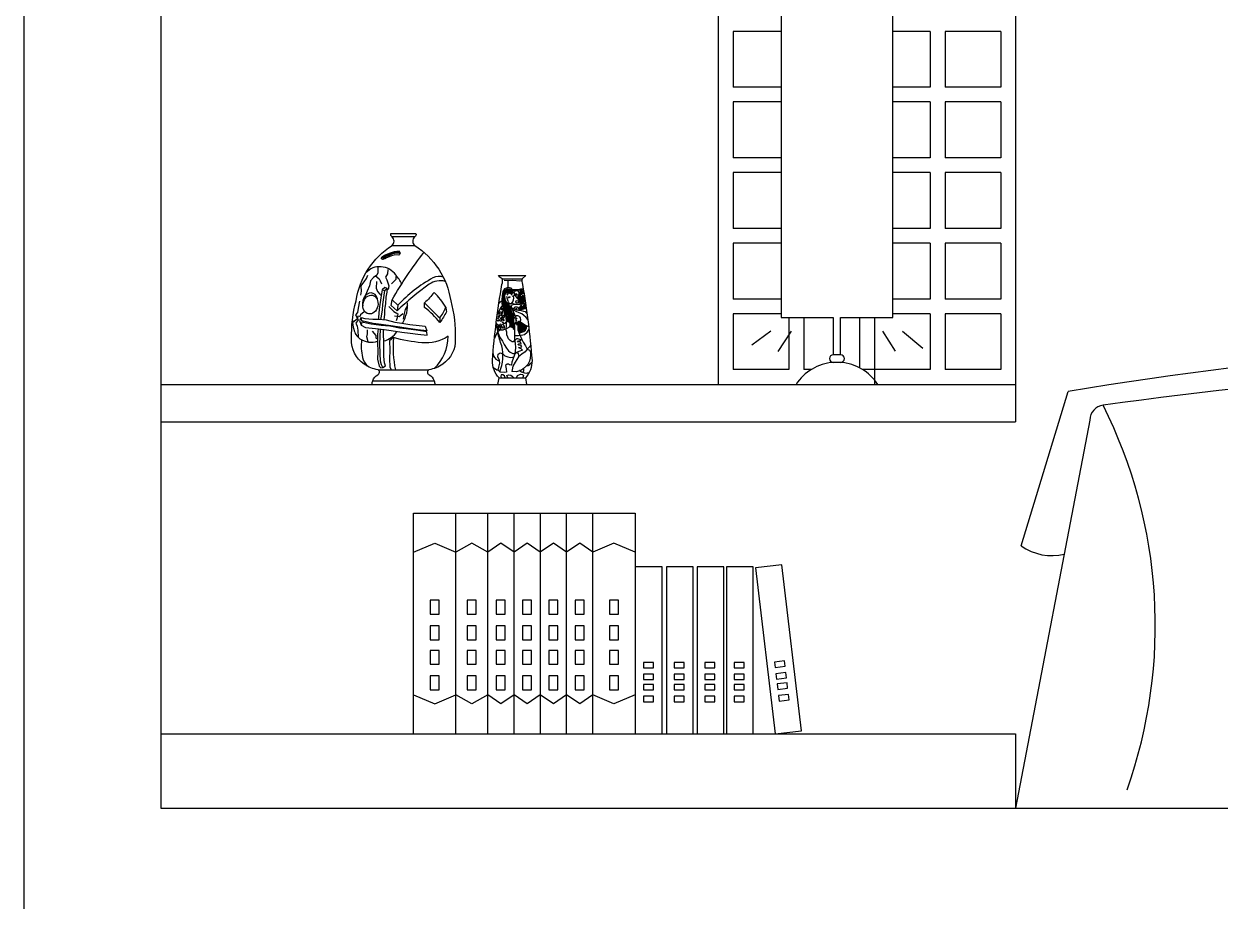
# Model space of a CAD drawing. Header units: inches. Extents: x 3 to 45, y 10.7 to 35.5.
# Drawn here: x 37.876 to 39.485, y 17.432 to 18.612 of the extents above; entities that cross this region are included whole.
import ezdxf

# ---------------------------------------------------------------- set-up
doc = ezdxf.new("R2010")
doc.units = ezdxf.units.IN
doc.header["$MEASUREMENT"] = 0
for name, color, linetype in [('02', 2, 'Continuous'), ('1', 1, 'Continuous'), ('4', 4, 'Continuous'), ('8', 8, 'Continuous')]:
    doc.layers.add(name, color=color, linetype=linetype)

msp = doc.modelspace()

# ---------------------------------------------------------------- hatches: boundary and pattern name
at = {"layer": '8'}
h = msp.add_hatch(dxfattribs=at)
h.set_pattern_fill('ANSI31', color=256, scale=0.01, style=0)
h.set_pattern_definition([(45, (33.8425965, 16.5480161), (-0.00088388348, 0.00088388348), [])])
h.paths.add_polyline_path([(38.3805, 18.3064), (38.3737, 18.3056), (38.367, 18.3035), (38.3606, 18.3009), (38.3577, 18.2986), (38.3593, 18.2976), (38.3623, 18.2994), (38.3664, 18.3008), (38.372, 18.3035), (38.3762, 18.3041), (38.3801, 18.3042), (38.382, 18.3041)])

# ---------------------------------------------------------------- linework, layer by layer
at = {"layer": '02'}
for p, q in [((38.8098, 19.8572), (38.8098, 18.1272)), ((38.8298, 18.6022), (38.8298, 18.5272)), ((38.8944, 18.6022), (38.8298, 18.6022)), ((39.0948, 18.6022), (39.0444, 18.6022)), ((39.0948, 18.6022), (39.0948, 18.5272)), ((39.1898, 18.6022), (39.1148, 18.6022)), ((39.1148, 18.6022), (39.1148, 18.5272)), ((39.1898, 18.6022), (39.1898, 18.5272)), ((38.8944, 18.5272), (38.8298, 18.5272)), ((39.0948, 18.5272), (39.0444, 18.5272)), ((39.1898, 18.5272), (39.1148, 18.5272)), ((38.8944, 18.5072), (38.8298, 18.5072)), ((38.8298, 18.5072), (38.8298, 18.4322)), ((39.0948, 18.5072), (39.0444, 18.5072)), ((39.0948, 18.5072), (39.0948, 18.4322)), ((39.1898, 18.5072), (39.1148, 18.5072)), ((39.1148, 18.5072), (39.1148, 18.4322)), ((39.1898, 18.5072), (39.1898, 18.4322)), ((38.8944, 18.4322), (38.8298, 18.4322)), ((39.0948, 18.4322), (39.0444, 18.4322)), ((39.1898, 18.4322), (39.1148, 18.4322)), ((38.8298, 18.4122), (38.8298, 18.3372)), ((38.8944, 18.4122), (38.8298, 18.4122)), ((39.0948, 18.4122), (39.0444, 18.4122)), ((39.0948, 18.4122), (39.0948, 18.3372)), ((39.1148, 18.4122), (39.1148, 18.3372)), ((39.1898, 18.4122), (39.1148, 18.4122)), ((39.1898, 18.4122), (39.1898, 18.3372)), ((38.8944, 18.3372), (38.8298, 18.3372)), ((39.0948, 18.3372), (39.0444, 18.3372)), ((39.1898, 18.3372), (39.1148, 18.3372)), ((38.3711, 18.3141), (38.4014, 18.3141)), ((38.8944, 18.3172), (38.8298, 18.3172)), ((38.8298, 18.3172), (38.8298, 18.2422)), ((39.0948, 18.3172), (39.0444, 18.3172)), ((39.0948, 18.3172), (39.0948, 18.2422)), ((39.1898, 18.3172), (39.1148, 18.3172)), ((39.1148, 18.3172), (39.1148, 18.2422)), ((39.1898, 18.3172), (39.1898, 18.2422)), ((38.5191, 18.2695), (38.546, 18.2695)), ((38.3696, 18.2333), (38.371, 18.2411)), ((38.3789, 18.2337), (38.3778, 18.2264)), ((38.8944, 18.2422), (38.8298, 18.2422)), ((39.0948, 18.2422), (39.0444, 18.2422)), ((39.1898, 18.2422), (39.1148, 18.2422)), ((38.435, 18.2167), (38.4353, 18.2105)), ((38.8298, 18.2222), (38.8298, 18.1472)), ((38.8944, 18.2222), (38.8298, 18.2222)), ((38.9048, 18.2172), (38.9048, 18.1472)), ((38.9248, 18.2172), (38.9248, 18.1472)), ((38.9998, 18.2172), (38.9998, 18.1497)), ((39.0198, 18.2172), (39.0198, 18.1272)), ((39.0948, 18.2222), (39.0444, 18.2222)), ((39.0948, 18.2222), (39.0948, 18.1472)), ((39.1898, 18.2222), (39.1148, 18.2222)), ((39.1148, 18.2222), (39.1148, 18.1472)), ((39.1898, 18.2222), (39.1898, 18.1472)), ((38.8806, 18.1988), (38.8547, 18.18)), ((38.9079, 18.1988), (38.89, 18.1714)), ((39.0308, 18.1988), (39.0478, 18.1721)), ((39.0578, 18.1988), (39.0848, 18.1761)), ((38.3521, 18.1471), (38.4204, 18.1471)), ((38.5149, 18.1361), (38.5503, 18.1361)), ((38.9048, 18.1472), (38.8298, 18.1472)), ((38.9347, 18.1472), (38.9248, 18.1472)), ((39.0948, 18.1472), (39.0042, 18.1472)), ((39.1898, 18.1472), (39.1148, 18.1472)), ((38.3451, 18.1323), (38.4274, 18.1323)), ((38.7345, 17.8819), (38.6989, 17.8819)), ((38.7345, 17.6572), (38.7345, 17.8819)), ((38.7402, 17.8819), (38.7402, 17.6572)), ((38.7759, 17.8819), (38.7402, 17.8819)), ((38.7759, 17.6572), (38.7759, 17.8819)), ((38.8172, 17.8819), (38.7815, 17.8819)), ((38.7815, 17.8819), (38.7815, 17.6572)), ((38.8172, 17.6572), (38.8172, 17.8819)), ((38.821, 17.8819), (38.821, 17.6572)), ((38.8567, 17.8819), (38.821, 17.8819)), ((38.8567, 17.6572), (38.8567, 17.8819)), ((38.8954, 17.8846), (38.86, 17.8804)), ((38.86, 17.8804), (38.8865, 17.6572)), ((38.9219, 17.6614), (38.8954, 17.8846)), ((38.8865, 17.6572), (38.9219, 17.6614))]:
    msp.add_line(p, q, dxfattribs=at)
for points in [[(38.3442, 18.1272, -0.162457), (38.3451, 18.1323, -0.183116), (38.3516, 18.1404, 0.616492), (38.3521, 18.1471, -0.126902), (38.3334, 18.1546, -0.260669), (38.3165, 18.1884, -0.072495), (38.3226, 18.2399, -0.217935), (38.3711, 18.3141, 0.458399), (38.3709, 18.3256, -0.293973), (38.3694, 18.3304), (38.4031, 18.3304, -0.293973), (38.4015, 18.3256, 0.458399), (38.4014, 18.3141, -0.217935), (38.4498, 18.2399, -0.072495), (38.456, 18.1884, -0.260669), (38.4391, 18.1546, -0.126902), (38.4204, 18.1471, 0.616492), (38.4209, 18.1404, -0.183116), (38.4274, 18.1323, -0.162457), (38.4283, 18.1272)], [(38.4399, 18.2714, 0.221255), (38.4258, 18.2705, 0.082416), (38.3789, 18.2337), (38.371, 18.2411, -0.034732), (38.4139, 18.3048)], [(38.3841, 18.2626, 0.047113), (38.376, 18.2745, 0.21528), (38.3562, 18.2856, 0.241002), (38.3357, 18.2773, 0.241002)], [(38.4425, 18.2658, 0.228494), (38.421, 18.2621, 0.034816), (38.3778, 18.2264), (38.3696, 18.2333)], [(38.5133, 18.1272), (38.5149, 18.1361, -0.195415), (38.5059, 18.1596, -0.024122), (38.5188, 18.2619, 0.162657), (38.5191, 18.2695, -0.190022), (38.5142, 18.2736), (38.5509, 18.2736), (38.546, 18.2695, 0.162657), (38.5463, 18.2619, -0.024122), (38.5592, 18.1596, -0.195415), (38.5503, 18.1361), (38.5519, 18.1272)], [(38.5314, 18.2487, 0.035399), (38.5271, 18.2502, 0.469919), (38.5223, 18.2469, 0.130738), (38.5235, 18.2402, 0.284352), (38.53, 18.236, 0.054661), (38.5317, 18.2362, 0.266302), (38.5342, 18.2462, 0.266302)], [(38.5448, 18.2438, 0.199825), (38.5427, 18.2478, 0.419986), (38.5412, 18.2479, 0.174803), (38.5397, 18.2433, 0.174803)], [(38.5477, 18.2497, 0.199825), (38.5456, 18.2537, 0.419986), (38.5441, 18.2537, 0.19974), (38.5427, 18.2485, 0.19974)], [(38.547, 18.2495, 0.160048), (38.5454, 18.2524, 0.529895), (38.5441, 18.2521, 0.100658), (38.5434, 18.2485)], [(38.5463, 18.2492, 0.165663), (38.5454, 18.2511, 0.555991), (38.5445, 18.2509, 0.09749), (38.5442, 18.2487)], [(38.4432, 18.2311, 0.013261), (38.4441, 18.2251, -0.045386), (38.4353, 18.2105, 0.056387), (38.4148, 18.2307), (38.4148, 18.237)], [(38.5441, 18.2419, 0.2409), (38.5425, 18.2465, 0.529895), (38.5412, 18.2462, 0.100658), (38.5405, 18.2426)], [(38.5448, 18.2399, 0.179867), (38.5428, 18.2435, 0.419986), (38.5412, 18.2435, 0.047945), (38.5405, 18.2423)], [(38.5442, 18.2387, 0.185419), (38.5426, 18.2421, 0.529895), (38.5413, 18.2419, 0.010078), (38.5412, 18.2415, 0.010078)], [(38.5434, 18.2429, 0.204574), (38.5425, 18.2452, 0.555991), (38.5416, 18.245, 0.09749), (38.5413, 18.2428)], [(38.5435, 18.239, 0.165663), (38.5426, 18.2408, 0.484317), (38.5417, 18.2408, 0.484317)], [(38.5474, 18.2288, 0.211841), (38.5453, 18.2331, 0.419986), (38.5437, 18.2331, 0.216843), (38.5424, 18.2274, 0.19974)], [(38.5467, 18.2286, 0.169871), (38.5451, 18.2317, 0.529895), (38.5438, 18.2315, 0.106159), (38.5431, 18.2276)], [(38.5488, 18.2358, 0.226752), (38.5467, 18.2404, 0.419986), (38.5452, 18.2404, 0.19974), (38.5438, 18.2352, 0.19974)], [(38.5481, 18.2356, 0.184572), (38.5465, 18.2391, 0.529895), (38.5452, 18.2388, 0.100658), (38.5445, 18.2351)], [(38.5493, 18.244, 0.122107), (38.5476, 18.2463, 0.419986), (38.5461, 18.2463, 0.238832), (38.5449, 18.2401)], [(38.5474, 18.2355, 0.199798), (38.5465, 18.2378, 0.555991), (38.5456, 18.2376, 0.105229), (38.5453, 18.2352)], [(38.5486, 18.2433, 0.095552), (38.5474, 18.2449, 0.529895), (38.5461, 18.2447, 0.112193), (38.5454, 18.2406)], [(38.5481, 18.2427, 0.089682), (38.5474, 18.2437, 0.555991), (38.5465, 18.2435, 0.123639), (38.5462, 18.2407)], [(38.5494, 18.2434, 0.260793), (38.5483, 18.2431, 0.118134), (38.547, 18.2401, 0.118134)], [(38.5509, 18.2334, 0.059445), (38.55, 18.2344, 0.419986), (38.5484, 18.2344, 0.145974), (38.547, 18.2307)], [(38.5496, 18.2418, 0.483364), (38.5484, 18.2415, 0.063906), (38.5478, 18.2392, 0.063906)], [(38.5513, 18.2301, 0.160048), (38.5498, 18.2331, 0.529895), (38.5485, 18.2328, 0.108164), (38.5478, 18.2289)], [(38.5499, 18.2403, 0.017322), (38.5497, 18.2405, 0.555991), (38.5488, 18.2403, 0.10506), (38.5484, 18.2379, 0.10506)], [(38.5506, 18.2293, 0.210792), (38.5498, 18.2318, 0.555991), (38.5488, 18.2316, 0.113169), (38.5485, 18.229)], [(38.546, 18.2284, 0.177222), (38.5451, 18.2304, 0.555991), (38.5442, 18.2302, 0.107402), (38.5438, 18.2278)], [(38.3176, 18.2139, 0.096971), (38.3197, 18.2014, 0.209372), (38.3277, 18.1888, 0.231848), (38.3515, 18.1854, 0.231848)], [(38.33, 18.1873, 0.09142), (38.3313, 18.1636, 0.129846), (38.3376, 18.1519, 0.129846)], [(38.4276, 18.1487, 0.208937), (38.4464, 18.1922, -0.186882), (38.4109, 18.1834, -0.051108), (38.3728, 18.1902, 0.070056), (38.3754, 18.1471)], [(38.5159, 18.1443, 0.153089), (38.5186, 18.1792, -0.045996), (38.5132, 18.1975)]]:
    msp.add_lwpolyline(points, format="xyb", dxfattribs=at)
for points in [[(38.4015, 18.3256), (38.3709, 18.3256)], [(38.382, 18.3041), (38.3805, 18.3064), (38.3737, 18.3056), (38.367, 18.3035), (38.3606, 18.3009), (38.3577, 18.2986), (38.3594, 18.2976), (38.3583, 18.2952), (38.3564, 18.2967), (38.3577, 18.2986)], [(38.382, 18.3041), (38.3809, 18.3022), (38.3801, 18.3012), (38.3749, 18.3014), (38.3704, 18.3004), (38.367, 18.2991), (38.3633, 18.2976), (38.3613, 18.2963), (38.3583, 18.2952)], [(38.3593, 18.2976), (38.3623, 18.2994), (38.3664, 18.3008), (38.372, 18.3035), (38.3762, 18.3041), (38.3801, 18.3042), (38.382, 18.3041)], [(38.3519, 18.2848), (38.3516, 18.2776), (38.3506, 18.2743), (38.3458, 18.2709), (38.3418, 18.2665), (38.3404, 18.26), (38.3373, 18.2529), (38.335, 18.2475)], [(38.3652, 18.2817), (38.3648, 18.276), (38.3621, 18.2716), (38.3641, 18.2678), (38.3668, 18.26), (38.3658, 18.255)], [(38.3289, 18.2594), (38.3333, 18.2651), (38.3367, 18.2699), (38.3384, 18.2743)], [(38.3482, 18.2739), (38.3536, 18.2692), (38.355, 18.2665), (38.3567, 18.2624)], [(38.3502, 18.2658), (38.3496, 18.2566), (38.3512, 18.2522), (38.3546, 18.2485), (38.3557, 18.2472)], [(38.3702, 18.2627), (38.3763, 18.2688), (38.3763, 18.2716), (38.3767, 18.2736)], [(38.5218, 18.2676), (38.5278, 18.2669), (38.5335, 18.2676), (38.5429, 18.2668), (38.5455, 18.2671)], [(38.5268, 18.267), (38.5268, 18.2633), (38.5267, 18.2592), (38.5265, 18.2571)], [(38.3289, 18.2594), (38.3292, 18.2526), (38.3285, 18.2475)], [(38.3578, 18.2546), (38.356, 18.2437), (38.3536, 18.2284), (38.3527, 18.2175), (38.3527, 18.2148)], [(38.3606, 18.2536), (38.3593, 18.2443), (38.3581, 18.2349), (38.3575, 18.2275), (38.3565, 18.2192), (38.3555, 18.2146)], [(38.3578, 18.2546), (38.3606, 18.2536), (38.3645, 18.2563), (38.3611, 18.2575), (38.3578, 18.2546)], [(38.3645, 18.2563), (38.364, 18.2513), (38.3625, 18.2447), (38.3621, 18.2359), (38.361, 18.2279), (38.3607, 18.2218), (38.36, 18.2143)], [(38.5345, 18.251), (38.5334, 18.2542), (38.5312, 18.2568), (38.5265, 18.2575), (38.5223, 18.2558), (38.5199, 18.2521), (38.5191, 18.2471), (38.5187, 18.2405), (38.5188, 18.236), (38.5204, 18.2285), (38.5219, 18.2228), (38.5239, 18.2182), (38.5245, 18.2117), (38.5244, 18.2037)], [(38.5261, 18.256), (38.5229, 18.2543), (38.521, 18.252), (38.52, 18.2487), (38.5195, 18.245), (38.5194, 18.2408), (38.5198, 18.2357), (38.521, 18.2307), (38.5221, 18.2258), (38.523, 18.2216), (38.5251, 18.2171), (38.5255, 18.2123)], [(38.5326, 18.2504), (38.5316, 18.2523), (38.5301, 18.2535), (38.5278, 18.2545), (38.5256, 18.2547), (38.523, 18.2531), (38.5212, 18.2499), (38.52, 18.2452), (38.52, 18.2426), (38.52, 18.2396), (38.5204, 18.2358), (38.5211, 18.2324), (38.522, 18.2293), (38.5228, 18.2258), (38.5238, 18.2217), (38.5245, 18.2198), (38.525, 18.2182)], [(38.5321, 18.2501), (38.5313, 18.2516), (38.5291, 18.2535), (38.5263, 18.2541), (38.5241, 18.2531), (38.5223, 18.2505), (38.5214, 18.2475), (38.5206, 18.2445), (38.5207, 18.2404), (38.5208, 18.2379), (38.5212, 18.2346), (38.5219, 18.2309), (38.5231, 18.2273), (38.5239, 18.2234), (38.525, 18.2203), (38.5258, 18.2167), (38.526, 18.2147), (38.5263, 18.2122)], [(38.5317, 18.25), (38.5307, 18.2515), (38.5289, 18.2525), (38.5272, 18.2532), (38.5248, 18.2524), (38.5235, 18.2509), (38.5224, 18.2486), (38.5215, 18.2455), (38.5212, 18.2411), (38.5218, 18.2368), (38.522, 18.2339), (38.5231, 18.2285), (38.5249, 18.225), (38.527, 18.2196), (38.5273, 18.2164), (38.5272, 18.2131), (38.5273, 18.2121)], [(38.5315, 18.2494), (38.5302, 18.2511), (38.5279, 18.2522), (38.5261, 18.2519), (38.5244, 18.2512), (38.5234, 18.2501)], [(38.5311, 18.2494), (38.5297, 18.2505), (38.5281, 18.2513), (38.5263, 18.2512), (38.5253, 18.2508), (38.5239, 18.25), (38.5235, 18.2495)], [(38.5271, 18.2502), (38.5261, 18.2487), (38.5253, 18.2474)], [(38.5261, 18.256), (38.5283, 18.2558), (38.5304, 18.2548), (38.5313, 18.2538), (38.5326, 18.2524), (38.5335, 18.2505)], [(38.5327, 18.255), (38.5365, 18.255), (38.5409, 18.2552), (38.5443, 18.256), (38.5472, 18.2564)], [(38.5334, 18.2541), (38.5382, 18.2541), (38.5413, 18.2544), (38.5437, 18.2547), (38.5474, 18.2552)], [(38.5359, 18.248), (38.5388, 18.248), (38.5453, 18.2489), (38.5483, 18.2499)], [(38.3272, 18.2394), (38.3255, 18.2299), (38.3245, 18.2241), (38.3217, 18.2207), (38.3255, 18.214), (38.3224, 18.2096), (38.3238, 18.2055), (38.3251, 18.2004), (38.3255, 18.1906)], [(38.3665, 18.2323), (38.3733, 18.2255), (38.3787, 18.2221), (38.3777, 18.217), (38.3763, 18.213)], [(38.3916, 18.2336), (38.3885, 18.2279), (38.3872, 18.2228), (38.3858, 18.215)], [(38.522, 18.2436), (38.5217, 18.2403), (38.5225, 18.237), (38.523, 18.2327), (38.5241, 18.2287), (38.526, 18.2248), (38.5274, 18.2211), (38.5282, 18.2177), (38.5282, 18.2137), (38.528, 18.2115)], [(38.5228, 18.2419), (38.5228, 18.239), (38.5234, 18.2353), (38.5239, 18.2317), (38.5253, 18.2285), (38.527, 18.2249), (38.5289, 18.2202), (38.5294, 18.2173), (38.5296, 18.2134), (38.5294, 18.2098)], [(38.524, 18.2391), (38.524, 18.2356), (38.5249, 18.2305), (38.5266, 18.2275), (38.5281, 18.2239), (38.53, 18.2196), (38.5309, 18.2162), (38.5309, 18.2103), (38.5298, 18.2062)], [(38.5252, 18.2457), (38.5251, 18.2445), (38.5271, 18.2387)], [(38.5305, 18.2044), (38.5317, 18.2081), (38.532, 18.2136), (38.5321, 18.2169), (38.531, 18.2202), (38.5291, 18.2241), (38.5273, 18.2275), (38.5258, 18.2316), (38.5253, 18.2347), (38.5251, 18.2377)], [(38.526, 18.2369), (38.5264, 18.2332), (38.5276, 18.2295), (38.529, 18.2256), (38.5305, 18.2233), (38.5315, 18.2204), (38.5326, 18.2174), (38.5328, 18.2139), (38.5329, 18.2086), (38.532, 18.2055), (38.531, 18.2033)], [(38.5268, 18.2365), (38.527, 18.2339), (38.5279, 18.2304), (38.5294, 18.2276), (38.5305, 18.2242), (38.5324, 18.2204), (38.5333, 18.2168), (38.5337, 18.212), (38.5337, 18.2087), (38.5333, 18.2057), (38.5321, 18.2032)], [(38.5271, 18.2438), (38.5275, 18.2445), (38.5284, 18.2451), (38.5293, 18.245), (38.5297, 18.2447)], [(38.5297, 18.2447), (38.529, 18.244), (38.5279, 18.2437), (38.5271, 18.2438)], [(38.5271, 18.2372), (38.5283, 18.238)], [(38.5279, 18.2362), (38.5279, 18.2342), (38.5291, 18.2312), (38.5299, 18.2283), (38.5307, 18.2256), (38.5317, 18.2234), (38.5332, 18.2204), (38.5337, 18.218)], [(38.5294, 18.2328), (38.5307, 18.2278), (38.5316, 18.225), (38.5323, 18.2229), (38.534, 18.2203)], [(38.5503, 18.2361), (38.547, 18.2354), (38.5434, 18.235), (38.54, 18.235), (38.5348, 18.2347), (38.5323, 18.234), (38.5309, 18.2333)], [(38.5309, 18.2333), (38.5324, 18.2287), (38.5337, 18.2254), (38.5357, 18.2213), (38.5368, 18.2182), (38.5354, 18.2162), (38.5386, 18.2169), (38.5372, 18.214), (38.5385, 18.2133), (38.5363, 18.2089), (38.5423, 18.2127), (38.5379, 18.2071)], [(38.5326, 18.2371), (38.5336, 18.2363), (38.5346, 18.2357), (38.535, 18.2347)], [(38.318, 18.2109), (38.3245, 18.216), (38.3258, 18.2201)], [(38.3293, 18.2174), (38.3271, 18.2133), (38.3295, 18.2068)], [(38.3333, 18.2251), (38.3285, 18.2211), (38.3272, 18.2177)], [(38.3293, 18.2174), (38.3343, 18.2159), (38.3449, 18.2149), (38.3528, 18.2149), (38.3632, 18.214), (38.3745, 18.2111), (38.3839, 18.2096), (38.3948, 18.2079), (38.4076, 18.2064), (38.4153, 18.2055), (38.4178, 18.1993), (38.405, 18.2006), (38.3924, 18.2023), (38.3815, 18.2045), (38.3694, 18.2062), (38.3561, 18.2081), (38.3457, 18.2094), (38.3305, 18.2128), (38.3293, 18.2174)], [(38.3743, 18.2194), (38.3804, 18.2187), (38.3828, 18.2204), (38.3855, 18.2228)], [(38.513, 18.2162), (38.5136, 18.2164), (38.5141, 18.2159), (38.5151, 18.2144), (38.5157, 18.2136), (38.517, 18.2128), (38.5182, 18.2128), (38.5188, 18.2136), (38.519, 18.215), (38.519, 18.2162), (38.5181, 18.2168), (38.5172, 18.217), (38.5168, 18.2159), (38.5168, 18.2148)], [(38.5344, 18.2231), (38.5344, 18.2117), (38.5351, 18.209), (38.5358, 18.2047), (38.5358, 18.1875), (38.5365, 18.1829), (38.537, 18.1764), (38.5361, 18.1684), (38.5334, 18.1607), (38.5319, 18.1574), (38.5314, 18.1538), (38.531, 18.153), (38.5288, 18.1538), (38.5278, 18.1547), (38.5256, 18.1545), (38.5237, 18.1526), (38.5244, 18.1484), (38.5249, 18.1439), (38.5222, 18.1434), (38.5164, 18.1439), (38.5138, 18.1463), (38.5145, 18.1504), (38.516, 18.1557), (38.5155, 18.1593), (38.5133, 18.1646), (38.5138, 18.168), (38.5162, 18.1697), (38.5198, 18.1683), (38.5227, 18.1659), (38.5268, 18.1642), (38.5298, 18.1634), (38.5334, 18.1639), (38.5346, 18.1643)], [(38.519, 18.2262), (38.519, 18.2237), (38.5188, 18.2213), (38.5177, 18.22), (38.5164, 18.2195), (38.5155, 18.2199), (38.5151, 18.2216), (38.515, 18.2238), (38.5159, 18.2248), (38.5169, 18.225), (38.5176, 18.2245), (38.5179, 18.2233), (38.5179, 18.2224), (38.5173, 18.2217), (38.5167, 18.2216), (38.5161, 18.2224), (38.5163, 18.2229)], [(38.5167, 18.2294), (38.5175, 18.2285), (38.5184, 18.2281), (38.5194, 18.2277), (38.5206, 18.2281)], [(38.5173, 18.2307), (38.5178, 18.2299), (38.5183, 18.2297), (38.519, 18.2294), (38.5195, 18.2295), (38.5202, 18.2298)], [(38.5185, 18.221), (38.5187, 18.2197), (38.5192, 18.2181), (38.5207, 18.217), (38.5219, 18.2174), (38.5223, 18.2186), (38.5221, 18.2198), (38.5211, 18.2203), (38.5206, 18.2197), (38.5204, 18.2186)], [(38.5324, 18.23), (38.5351, 18.2289), (38.5382, 18.2278), (38.5412, 18.227), (38.5448, 18.2266), (38.5478, 18.226), (38.5498, 18.2253), (38.5514, 18.2237), (38.5525, 18.2223)], [(38.5535, 18.2147), (38.5514, 18.2173), (38.5482, 18.2201), (38.5455, 18.2221), (38.5421, 18.2238), (38.538, 18.2255), (38.5333, 18.2275)], [(38.537, 18.2188), (38.5385, 18.22), (38.5395, 18.2198), (38.5412, 18.2196), (38.5424, 18.2184), (38.5433, 18.2169), (38.5436, 18.214), (38.5434, 18.2114), (38.5418, 18.2092), (38.5408, 18.2077), (38.5402, 18.2066)], [(38.5412, 18.227), (38.5445, 18.2281), (38.5483, 18.229), (38.5502, 18.2294), (38.5515, 18.2293)], [(38.4178, 18.1981), (38.4065, 18.2), (38.3901, 18.2019), (38.3809, 18.203), (38.3681, 18.2055), (38.3561, 18.2066), (38.3427, 18.2085), (38.3327, 18.2106), (38.3301, 18.2115), (38.3295, 18.2068), (38.3354, 18.2038), (38.3485, 18.2023), (38.3602, 18.201), (38.3698, 18.1998), (38.3843, 18.1974), (38.3952, 18.1961), (38.4054, 18.1951), (38.418, 18.1936), (38.4178, 18.1981)], [(38.3387, 18.1848), (38.337, 18.1913), (38.3377, 18.1953), (38.338, 18.2008)], [(38.3441, 18.1991), (38.3492, 18.1933), (38.3489, 18.1899), (38.3506, 18.1886)], [(38.3521, 18.2019), (38.3515, 18.1947), (38.3515, 18.1832), (38.3518, 18.1716), (38.3513, 18.1614), (38.3538, 18.1519), (38.3559, 18.1498), (38.3587, 18.1501), (38.3566, 18.1537), (38.3554, 18.1586), (38.3548, 18.1691), (38.3546, 18.1819), (38.3548, 18.1911), (38.3553, 18.2016)], [(38.3587, 18.1501), (38.362, 18.1524), (38.3607, 18.1562), (38.36, 18.1647), (38.36, 18.1781), (38.3595, 18.2013)], [(38.5229, 18.2015), (38.5198, 18.2005), (38.5162, 18.2001), (38.5129, 18.1982), (38.5113, 18.1952), (38.5094, 18.1904), (38.5086, 18.1891)], [(38.5105, 18.2118), (38.5117, 18.204), (38.5126, 18.199), (38.5157, 18.1914), (38.5197, 18.1854), (38.5219, 18.1809), (38.525, 18.1759), (38.5278, 18.1723), (38.53, 18.1706), (38.5334, 18.1689), (38.5359, 18.1689), (38.5395, 18.1713), (38.5431, 18.1727), (38.5457, 18.1734), (38.5465, 18.1732), (38.5459, 18.1739), (38.5446, 18.1751), (38.5424, 18.1759), (38.5412, 18.1768), (38.5434, 18.1773), (38.5457, 18.1778), (38.545, 18.1785), (38.5445, 18.1797), (38.5417, 18.1802), (38.54, 18.1811), (38.5417, 18.1821), (38.5436, 18.1825), (38.5448, 18.1821), (38.544, 18.1837), (38.5426, 18.1844), (38.5407, 18.1845), (38.5398, 18.1842), (38.541, 18.1859), (38.5433, 18.1866), (38.5446, 18.1871), (38.5429, 18.1878), (38.5403, 18.1887), (38.5383, 18.1885), (38.5369, 18.1873), (38.5353, 18.1859), (38.5345, 18.1847), (38.5324, 18.1847), (38.5298, 18.1863), (38.5278, 18.1887), (38.5265, 18.1907), (38.5255, 18.194), (38.5252, 18.1975), (38.5243, 18.2004), (38.5243, 18.2021)], [(38.5112, 18.2083), (38.5122, 18.2085), (38.5128, 18.2083), (38.5137, 18.2074), (38.5138, 18.2061), (38.514, 18.2046), (38.5137, 18.2033), (38.5135, 18.2023), (38.5133, 18.2013), (38.5131, 18.2007), (38.5126, 18.2001)], [(38.5112, 18.2069), (38.5125, 18.2063), (38.5129, 18.2051), (38.5129, 18.2034), (38.5124, 18.2023), (38.5122, 18.2018)], [(38.5151, 18.2144), (38.5146, 18.2132), (38.5142, 18.2122), (38.5134, 18.2122), (38.5134, 18.2126), (38.5132, 18.2131), (38.5131, 18.2139), (38.5134, 18.2144)], [(38.514, 18.2059), (38.5151, 18.2047), (38.5166, 18.2039), (38.5177, 18.2046), (38.5183, 18.2061), (38.5182, 18.2071), (38.5175, 18.2078), (38.5165, 18.2082), (38.5158, 18.2077), (38.5156, 18.2071), (38.5156, 18.2062), (38.5159, 18.2057), (38.5168, 18.2053), (38.5172, 18.2057), (38.517, 18.2067)], [(38.5165, 18.2039), (38.5168, 18.2027), (38.5167, 18.2016), (38.5164, 18.2007), (38.5155, 18.2006), (38.515, 18.2011), (38.515, 18.2015), (38.5156, 18.2021)], [(38.52, 18.2082), (38.5227, 18.2098), (38.5256, 18.2123), (38.5283, 18.2111), (38.5293, 18.2093), (38.5293, 18.2066), (38.528, 18.204), (38.5255, 18.2026), (38.5232, 18.2016), (38.5227, 18.2035), (38.5216, 18.2059), (38.5206, 18.2072), (38.52, 18.2082)], [(38.5347, 18.2104), (38.5344, 18.2069), (38.5338, 18.2041), (38.533, 18.2024)], [(38.5354, 18.2068), (38.5349, 18.2043), (38.5343, 18.2018), (38.5338, 18.2011)], [(38.5364, 18.1931), (38.5412, 18.193), (38.5446, 18.1935), (38.5493, 18.1944), (38.5526, 18.1974), (38.5546, 18.2005), (38.5551, 18.2016)], [(38.5391, 18.211), (38.5401, 18.2068), (38.5403, 18.2006), (38.5423, 18.1949), (38.5456, 18.1878), (38.5474, 18.1842), (38.5503, 18.1793), (38.5529, 18.1748), (38.5502, 18.171), (38.5453, 18.168), (38.5412, 18.1643)], [(38.5404, 18.207), (38.5412, 18.2039), (38.5416, 18.2009), (38.5428, 18.1986), (38.5433, 18.1971)], [(38.5409, 18.2078), (38.5416, 18.2045), (38.5424, 18.2021), (38.5432, 18.1993), (38.5443, 18.1974)], [(38.5412, 18.2083), (38.5427, 18.2047), (38.5434, 18.203), (38.544, 18.2006), (38.5455, 18.1987), (38.546, 18.1978)], [(38.5415, 18.1972), (38.5444, 18.1972), (38.5484, 18.1984), (38.5506, 18.2005), (38.5516, 18.2032), (38.5518, 18.2061)], [(38.5418, 18.2093), (38.5436, 18.205), (38.5448, 18.2026), (38.5459, 18.2009), (38.5471, 18.1995), (38.5482, 18.1983)], [(38.5422, 18.2097), (38.5446, 18.2059), (38.5466, 18.2039), (38.5487, 18.2024), (38.5508, 18.2012)], [(38.5423, 18.2088), (38.544, 18.2054), (38.5458, 18.2031), (38.5478, 18.2014), (38.5499, 18.1999)], [(38.5426, 18.2064), (38.5447, 18.2014), (38.5456, 18.1996), (38.5472, 18.1982)], [(38.5427, 18.2104), (38.5454, 18.2061), (38.5475, 18.204), (38.5496, 18.2026), (38.551, 18.2017)], [(38.5432, 18.211), (38.5449, 18.2086), (38.5462, 18.2065), (38.5476, 18.205), (38.5489, 18.2039), (38.5509, 18.2028), (38.5512, 18.2026)], [(38.5434, 18.2114), (38.5452, 18.2106), (38.5479, 18.2086), (38.5504, 18.2068), (38.5532, 18.2055), (38.5543, 18.2058), (38.5545, 18.2064)], [(38.5443, 18.2102), (38.547, 18.2069), (38.5483, 18.2057), (38.5497, 18.205), (38.5512, 18.2046)], [(38.5455, 18.2099), (38.5473, 18.2078), (38.5487, 18.2066), (38.5502, 18.2057), (38.5514, 18.2054)], [(38.3728, 18.1902), (38.3676, 18.1858), (38.3678, 18.1733), (38.3676, 18.1616), (38.3681, 18.1511), (38.3698, 18.1471)], [(38.5067, 18.1693), (38.5078, 18.1649), (38.5105, 18.1614), (38.5138, 18.1597), (38.5155, 18.1592)], [(38.5529, 18.1748), (38.5559, 18.1734), (38.5572, 18.1706), (38.5572, 18.1669), (38.5569, 18.1624), (38.5557, 18.1585), (38.5535, 18.1542), (38.5516, 18.1523), (38.5475, 18.1484), (38.5451, 18.1466), (38.5426, 18.1459), (38.5451, 18.1441), (38.549, 18.1428), (38.5516, 18.1426), (38.5533, 18.1428), (38.5548, 18.143), (38.5554, 18.1433)], [(38.5575, 18.18), (38.5557, 18.1777), (38.5528, 18.1747)], [(38.5412, 18.1643), (38.5367, 18.1574), (38.5333, 18.1518), (38.5324, 18.1467), (38.5322, 18.1447)], [(38.552, 18.1527), (38.554, 18.1526), (38.5561, 18.1539), (38.5574, 18.1555), (38.5592, 18.1577)], [(38.5233, 18.136), (38.5221, 18.1387), (38.52, 18.14), (38.5179, 18.14), (38.5173, 18.1384), (38.5178, 18.1361)], [(38.5268, 18.1361), (38.5252, 18.1394), (38.5276, 18.1404), (38.5307, 18.1399), (38.5327, 18.1384), (38.5338, 18.1371), (38.5353, 18.1361)], [(38.5427, 18.1458), (38.5377, 18.1441), (38.5322, 18.1447)], [(38.5382, 18.1361), (38.5395, 18.1395), (38.5436, 18.1412), (38.5464, 18.1408), (38.5477, 18.1393), (38.5468, 18.1368), (38.5467, 18.1361)], [(38.3999, 17.6572), (38.3999, 17.9542), (38.6978, 17.9542)], [(38.4566, 17.6572), (38.4566, 17.9542)], [(38.4996, 17.6572), (38.4996, 17.9542)], [(38.535, 17.6572), (38.535, 17.9542)], [(38.5704, 17.9542), (38.5704, 17.6572)], [(38.6057, 17.6572), (38.6057, 17.9542)], [(38.6411, 17.6572), (38.6411, 17.9542)], [(38.6978, 17.9542), (38.6978, 17.6572)], [(38.3999, 17.9015), (38.4283, 17.9138), (38.4566, 17.9015)], [(38.4996, 17.9015), (38.4781, 17.9138), (38.4566, 17.9015)], [(38.535, 17.9015), (38.5173, 17.9138), (38.4996, 17.9015)], [(38.5704, 17.9015), (38.5527, 17.9138), (38.535, 17.9015)], [(38.6057, 17.9015), (38.588, 17.9138), (38.5704, 17.9015)], [(38.6411, 17.9015), (38.6234, 17.9138), (38.6057, 17.9015)], [(38.6978, 17.9015), (38.6694, 17.9138), (38.6411, 17.9015)], [(38.3999, 17.7099), (38.4283, 17.6976), (38.4566, 17.7099)], [(38.4996, 17.7099), (38.4781, 17.6976), (38.4566, 17.7099)], [(38.535, 17.7099), (38.5173, 17.6976), (38.4996, 17.7099)], [(38.5704, 17.7099), (38.5527, 17.6976), (38.535, 17.7099)], [(38.6057, 17.7099), (38.588, 17.6976), (38.5704, 17.7099)], [(38.6411, 17.7099), (38.6234, 17.6976), (38.6057, 17.7099)], [(38.6978, 17.7099), (38.6694, 17.6976), (38.6411, 17.7099)]]:
    msp.add_lwpolyline(points, dxfattribs=at)
msp.add_lwpolyline([(38.435, 18.2167, 0.083883), (38.4432, 18.2311, 0.080064), (38.4274, 18.2508, -0.039416), (38.4148, 18.237, 0.005263)], format="xyb", close=True, dxfattribs=at)
for points in [[(38.4343, 17.837), (38.4221, 17.837), (38.4221, 17.8182), (38.4343, 17.8182)], [(38.4842, 17.837), (38.472, 17.837), (38.472, 17.8182), (38.4842, 17.8182)], [(38.5233, 17.837), (38.5112, 17.837), (38.5112, 17.8182), (38.5233, 17.8182)], [(38.5587, 17.837), (38.5466, 17.837), (38.5466, 17.8182), (38.5587, 17.8182)], [(38.594, 17.837), (38.5819, 17.837), (38.5819, 17.8182), (38.594, 17.8182)], [(38.6294, 17.837), (38.6173, 17.837), (38.6173, 17.8182), (38.6294, 17.8182)], [(38.6755, 17.837), (38.6633, 17.837), (38.6633, 17.8182), (38.6755, 17.8182)], [(38.4343, 17.8027), (38.4221, 17.8027), (38.4221, 17.7838), (38.4343, 17.7838)], [(38.4842, 17.8027), (38.472, 17.8027), (38.472, 17.7838), (38.4842, 17.7838)], [(38.5233, 17.8027), (38.5112, 17.8027), (38.5112, 17.7838), (38.5233, 17.7838)], [(38.5587, 17.8027), (38.5466, 17.8027), (38.5466, 17.7838), (38.5587, 17.7838)], [(38.594, 17.8027), (38.5819, 17.8027), (38.5819, 17.7838), (38.594, 17.7838)], [(38.6294, 17.8027), (38.6173, 17.8027), (38.6173, 17.7838), (38.6294, 17.7838)], [(38.6755, 17.8027), (38.6633, 17.8027), (38.6633, 17.7838), (38.6755, 17.7838)], [(38.4343, 17.7696), (38.4221, 17.7696), (38.4221, 17.7508), (38.4343, 17.7508)], [(38.4842, 17.7696), (38.472, 17.7696), (38.472, 17.7508), (38.4842, 17.7508)], [(38.5233, 17.7696), (38.5112, 17.7696), (38.5112, 17.7508), (38.5233, 17.7508)], [(38.5587, 17.7696), (38.5466, 17.7696), (38.5466, 17.7508), (38.5587, 17.7508)], [(38.594, 17.7696), (38.5819, 17.7696), (38.5819, 17.7508), (38.594, 17.7508)], [(38.6294, 17.7696), (38.6173, 17.7696), (38.6173, 17.7508), (38.6294, 17.7508)], [(38.6755, 17.7696), (38.6633, 17.7696), (38.6633, 17.7508), (38.6755, 17.7508)], [(38.7091, 17.7534), (38.7091, 17.7461), (38.7226, 17.7461), (38.7226, 17.7534)], [(38.7505, 17.7534), (38.7505, 17.7461), (38.764, 17.7461), (38.764, 17.7534)], [(38.7918, 17.7534), (38.7918, 17.7461), (38.8053, 17.7461), (38.8053, 17.7534)], [(38.8313, 17.7534), (38.8313, 17.7461), (38.8448, 17.7461), (38.8448, 17.7534)], [(38.8853, 17.7539), (38.8862, 17.7467), (38.8996, 17.7483), (38.8987, 17.7555)], [(38.4343, 17.7353), (38.4221, 17.7353), (38.4221, 17.7164), (38.4343, 17.7164)], [(38.4842, 17.7353), (38.472, 17.7353), (38.472, 17.7164), (38.4842, 17.7164)], [(38.5233, 17.7353), (38.5112, 17.7353), (38.5112, 17.7164), (38.5233, 17.7164)], [(38.5587, 17.7353), (38.5466, 17.7353), (38.5466, 17.7164), (38.5587, 17.7164)], [(38.594, 17.7353), (38.5819, 17.7353), (38.5819, 17.7164), (38.594, 17.7164)], [(38.6294, 17.7353), (38.6173, 17.7353), (38.6173, 17.7164), (38.6294, 17.7164)], [(38.6755, 17.7353), (38.6633, 17.7353), (38.6633, 17.7164), (38.6755, 17.7164)], [(38.7091, 17.7376), (38.7091, 17.7303), (38.7226, 17.7303), (38.7226, 17.7376)], [(38.7505, 17.7376), (38.7505, 17.7303), (38.764, 17.7303), (38.764, 17.7376)], [(38.7918, 17.7376), (38.7918, 17.7303), (38.8053, 17.7303), (38.8053, 17.7376)], [(38.8313, 17.7376), (38.8313, 17.7303), (38.8448, 17.7303), (38.8448, 17.7376)], [(38.8872, 17.7382), (38.8881, 17.731), (38.9015, 17.7326), (38.9006, 17.7398)], [(38.7091, 17.7236), (38.7091, 17.7163), (38.7226, 17.7163), (38.7226, 17.7236)], [(38.7505, 17.7236), (38.7505, 17.7163), (38.764, 17.7163), (38.764, 17.7236)], [(38.7918, 17.7236), (38.7918, 17.7163), (38.8053, 17.7163), (38.8053, 17.7236)], [(38.8313, 17.7236), (38.8313, 17.7163), (38.8448, 17.7163), (38.8448, 17.7236)], [(38.8888, 17.7244), (38.8897, 17.7171), (38.9031, 17.7187), (38.9023, 17.7259)], [(38.7091, 17.7078), (38.7091, 17.7005), (38.7226, 17.7005), (38.7226, 17.7078)], [(38.7505, 17.7078), (38.7505, 17.7005), (38.764, 17.7005), (38.764, 17.7078)], [(38.7918, 17.7078), (38.7918, 17.7005), (38.8053, 17.7005), (38.8053, 17.7078)], [(38.8313, 17.7078), (38.8313, 17.7005), (38.8448, 17.7005), (38.8448, 17.7078)], [(38.8907, 17.7087), (38.8916, 17.7014), (38.905, 17.703), (38.9041, 17.7103)]]:
    msp.add_lwpolyline(points, close=True, dxfattribs=at)
msp.add_circle((38.5392, 18.2384), 0.00172, dxfattribs=at)
for centre, radius, start, end in [((38.5338, 18.2483), 0.0022, 234.5335, 204.9704), ((38.5383, 18.2495), 0.00375, 343.2017, 167.5808), ((38.5033, 18.2129), 0.0475, 36.1103, 46.753), ((38.5378, 18.2485), 0.00101, 349.3993, 188.8666), ((38.3443, 18.2337), 0.0474, 329.1303, 6.1674), ((38.5835, 18.1908), 0.0772, 146.1705, 156.8101), ((38.5217, 18.231), 0.00874, 109.7222, 144.0149), ((38.5381, 18.2277), 0.00375, 348.6967, 158.1318), ((38.5348, 18.2358), 0.00855, 354.8908, 36.1103), ((38.5381, 18.2282), 0.00101, 329.1795, 176.4151), ((38.3525, 18.2144), 0.0296, 284.3463, 327.5317), ((38.3727, 18.1949), 0.00476, 239.9403, 270.9472), ((38.5223, 18.1615), 0.0198, 9.9284, 29.7969), ((38.5218, 18.1671), 0.0223, 228.2069, 248.7906), ((38.5365, 18.1463), 0.0116, 344.6736, 11.9262), ((38.7363, 17.8028), 0.6614, 340.5162, 26.6308)]:
    msp.add_arc(centre, radius, start, end, dxfattribs=at)
for centre, major_axis, ratio in [((38.3419, 18.2347), (-0.0026, -0.0125), 0.788766), ((38.5145, 18.2185), (-0.000051, 0.000973), 0.599317), ((38.5208, 18.2141), (-0.000564, 0.00087), 0.729111), ((38.5199, 18.2039), (-0.000513, 0.000921), 0.783089), ((38.5201, 18.2108), (-0.00041, 0.000563), 0.723923)]:
    msp.add_ellipse(centre, major_axis=major_axis, ratio=ratio, dxfattribs=at)
msp.add_ellipse((38.3415, 18.2377), major_axis=(-0.0026, -0.0125), ratio=0.788766, start_param=1.855191, end_param=5.235928, dxfattribs=at)
at = {"layer": '1'}
msp.add_line((38.0598, 17.5572), (42.2598, 17.5572), dxfattribs=at)
at = {"layer": '4'}
for p, q in [((37.8757, 33.8727), (37.8757, 11.0605)), ((38.0598, 20.3572), (38.0598, 17.5572)), ((39.2098, 19.4572), (39.2098, 18.0772)), ((38.9644, 18.2172), (38.9644, 18.167)), ((38.9744, 18.167), (38.9744, 18.2172)), ((38.9744, 18.167), (38.9644, 18.167)), ((38.9744, 18.157), (38.9644, 18.157)), ((38.0598, 18.1272), (39.2098, 18.1272)), ((39.2171, 17.9101), (39.2806, 18.1178)), ((38.0598, 18.0772), (39.2098, 18.0772)), ((38.0598, 17.6572), (39.2098, 17.6572)), ((39.2098, 17.6572), (39.2098, 17.5572))]:
    msp.add_line(p, q, dxfattribs=at)
msp.add_lwpolyline([(38.9744, 18.2172), (39.0444, 18.2172), (39.0444, 18.6672), (38.8944, 18.6672), (38.8944, 18.2172), (38.9644, 18.2172)], dxfattribs=at)
msp.add_lwpolyline([(41.1098, 17.5572), (41.0098, 18.0794, 0.380893), (40.9921, 18.0993, 0.069623), (39.3275, 18.0993, 0.380893), (39.3098, 18.0794), (39.2098, 17.5572)], format="xyb", dxfattribs=at)
for centre, radius, start, end in [((40.1618, 12.8192), 5.3713, 80.5571, 99.4429), ((38.9644, 18.162), 0.005, 90, 270), ((38.9744, 18.162), 0.005, 270, 90), ((38.9694, 18.0918), 0.0654, 94.3836, 147.2209), ((38.9694, 18.0918), 0.0654, 32.7791, 85.6164), ((39.2587, 17.9697), 0.0727, 235.1289, 283.189)]:
    msp.add_arc(centre, radius, start, end, dxfattribs=at)

doc.saveas('drawing.dxf')
